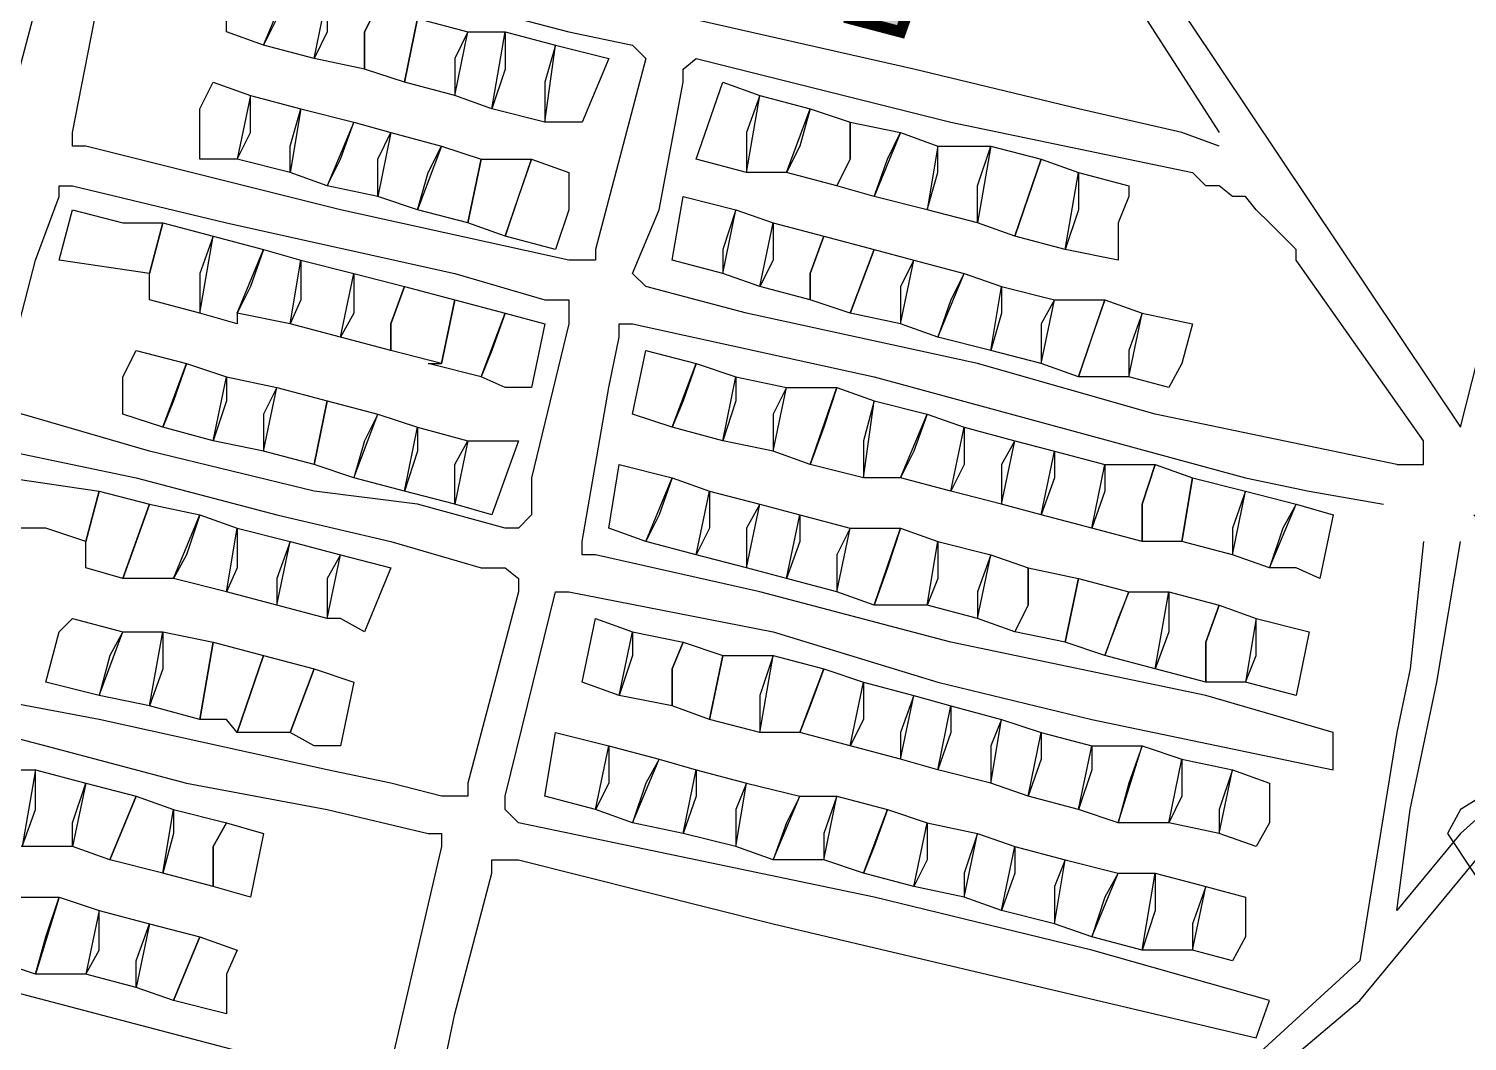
# Model space of a CAD drawing. Header units: millimetres. Extents: x -3588 to 75209, y -3737 to 38254.
# Drawn here: x 6299.4 to 6452.4, y 6569.9 to 6677.6 of the extents above; entities that cross this region are included whole.
import ezdxf

# ---------------------------------------------------------------- set-up
doc = ezdxf.new("R2010")
doc.units = ezdxf.units.MM
doc.layers.add('H', color=250, linetype='Continuous')
doc.layers.add('P', color=253, linetype='Continuous')

msp = doc.modelspace()

# ---------------------------------------------------------------- hatches: boundary and pattern name
at = {"layer": 'H', "linetype": 'Continuous'}
msp.add_hatch(color=256, dxfattribs=at).paths.add_polyline_path([(6394.984, 6686.539), (6392.167, 6677.225), (6386.806, 6678.345), (6389.622, 6687.947), (6394.984, 6686.539), (6394.984, 6686.539)])

# ---------------------------------------------------------------- linework, layer by layer
at = {"layer": 'P'}
for points in [[(6347.565, 6723.236), (6347.565, 6720.691), (6396.12, 6708.272), (6397.528, 6708.272), (6397.528, 6707.152), (6398.937, 6707.152), (6400.361, 6707.152), (6400.361, 6705.728), (6401.769, 6704.319), (6426.047, 6666.502)], [(6489.838, 6697.55), (6490.974, 6689.356), (6492.382, 6681.178), (6493.791, 6673.272), (6493.791, 6663.67), (6495.199, 6655.492), (6495.199, 6647.298), (6493.791, 6637.984), (6492.382, 6628.382), (6487.021, 6620.204), (6481.66, 6614.842), (6473.466, 6608.057), (6472.058, 6606.649), (6470.649, 6605.528), (6466.696, 6601.287), (6462.743, 6601.287), (6451.733, 6594.518), (6450.324, 6591.973), (6453.141, 6587.732), (6455.958, 6583.779), (6455.958, 6579.554), (6457.094, 6577.01), (6458.502, 6574.193), (6458.502, 6571.648)], [(6426.047, 6665.078), (6422.094, 6666.502), (6411.083, 6669.031), (6393.575, 6673.272), (6363.664, 6680.042), (6347.565, 6685.403), (6314.821, 6692.188), (6306.915, 6694.717), (6305.507, 6693.597), (6304.099, 6692.188), (6302.69, 6689.356), (6297.313, 6669.031), (6291.952, 6648.706), (6283.774, 6612.298), (6279.821, 6595.926), (6275.58, 6580.963), (6274.172, 6574.193), (6271.627, 6563.455), (6270.219, 6559.23)], [(6416.445, 6687.947), (6451.733, 6635.167), (6462.743, 6678.633), (6462.743, 6680.042), (6462.743, 6681.178), (6462.743, 6682.586), (6461.335, 6682.586), (6461.335, 6683.994), (6459.911, 6683.994), (6458.502, 6683.994), (6424.639, 6693.597), (6423.214, 6693.597), (6422.094, 6693.597), (6422.094, 6692.188), (6416.445, 6687.947)], [(6356.879, 6652.947), (6332.601, 6658.309), (6305.507, 6665.078), (6304.099, 6665.078), (6304.099, 6666.502), (6308.051, 6686.827), (6309.46, 6689.356), (6341.915, 6681.178), (6356.879, 6677.225), (6363.664, 6675.817), (6365.073, 6674.392), (6359.711, 6654.068), (6359.711, 6652.947), (6358.287, 6652.947), (6356.879, 6652.947)], [(6325.832, 6678.633), (6324.423, 6675.817), (6320.47, 6677.225), (6320.47, 6678.633), (6321.591, 6683.994), (6327.24, 6682.586), (6325.832, 6678.633)], [(6331.193, 6677.225), (6329.785, 6674.392), (6324.423, 6675.817), (6327.24, 6682.586), (6331.193, 6681.178), (6331.193, 6677.225)], [(6335.146, 6677.225), (6335.146, 6673.272), (6329.785, 6674.392), (6331.193, 6681.178), (6336.554, 6680.042), (6335.146, 6677.225)], [(6335.146, 6677.225), (6336.554, 6680.042), (6340.795, 6678.633), (6339.387, 6671.864), (6335.146, 6673.272), (6335.146, 6677.225)], [(6344.748, 6674.392), (6344.748, 6670.455), (6339.387, 6671.864), (6340.795, 6678.633), (6346.156, 6677.225), (6344.748, 6674.392)], [(6350.109, 6673.272), (6348.701, 6669.031), (6344.748, 6670.455), (6346.156, 6677.225), (6350.109, 6677.225), (6350.109, 6673.272)], [(6354.334, 6671.864), (6354.334, 6667.623), (6348.701, 6669.031), (6350.109, 6677.225), (6355.47, 6675.817), (6354.334, 6671.864)], [(6355.47, 6667.623), (6354.334, 6667.623), (6355.47, 6675.817), (6361.12, 6674.392), (6358.287, 6667.623), (6355.47, 6667.623)], [(6444.963, 6631.214), (6419.261, 6636.575), (6400.361, 6641.937), (6375.795, 6647.298), (6365.073, 6650.131), (6363.664, 6651.539), (6366.481, 6658.309), (6369.026, 6671.864), (6369.026, 6673.272), (6370.434, 6674.392), (6397.528, 6667.623), (6423.214, 6662.261)], [(6317.638, 6666.502), (6317.638, 6669.031), (6319.062, 6671.864), (6323.015, 6670.455), (6321.591, 6663.67), (6317.638, 6663.67), (6317.638, 6666.502)], [(6375.795, 6666.502), (6375.795, 6662.261), (6370.434, 6663.67), (6373.251, 6671.864), (6377.204, 6670.455), (6375.795, 6666.502)], [(6323.015, 6666.502), (6323.015, 6670.455), (6328.376, 6669.031), (6327.24, 6662.261), (6321.591, 6663.67), (6323.015, 6666.502)], [(6381.445, 6665.078), (6380.036, 6662.261), (6375.795, 6662.261), (6377.204, 6670.455), (6382.565, 6669.031), (6381.445, 6665.078)], [(6327.24, 6665.078), (6328.376, 6669.031), (6334.01, 6667.623), (6331.193, 6660.853), (6327.24, 6662.261), (6327.24, 6665.078)], [(6332.601, 6663.67), (6334.01, 6667.623), (6337.962, 6666.502), (6336.554, 6659.717), (6331.193, 6660.853), (6332.601, 6663.67)], [(6386.806, 6663.67), (6385.397, 6660.853), (6380.036, 6662.261), (6382.565, 6669.031), (6386.806, 6667.623), (6386.806, 6663.67)], [(6386.806, 6663.67), (6386.806, 6667.623), (6392.167, 6666.502), (6389.35, 6659.717), (6385.397, 6660.853), (6386.806, 6663.67)], [(6336.554, 6663.67), (6337.962, 6666.502), (6343.34, 6665.078), (6340.795, 6658.309), (6336.554, 6659.717), (6336.554, 6663.67)], [(6390.759, 6663.67), (6392.167, 6666.502), (6396.12, 6665.078), (6394.984, 6658.309), (6389.35, 6659.717), (6390.759, 6663.67)], [(6341.915, 6662.261), (6343.34, 6665.078), (6347.565, 6663.67), (6346.156, 6656.9), (6340.795, 6658.309), (6341.915, 6662.261)], [(6396.12, 6662.261), (6396.12, 6665.078), (6401.769, 6665.078), (6400.361, 6656.9), (6394.984, 6658.309), (6396.12, 6662.261)], [(6400.361, 6660.853), (6401.769, 6665.078), (6407.13, 6663.67), (6404.314, 6655.492), (6400.361, 6656.9), (6400.361, 6660.853)], [(6351.518, 6659.717), (6350.109, 6655.492), (6346.156, 6656.9), (6347.565, 6663.67), (6352.926, 6663.67), (6351.518, 6659.717)], [(6356.879, 6658.309), (6355.47, 6654.068), (6350.109, 6655.492), (6352.926, 6663.67), (6356.879, 6662.261), (6356.879, 6658.309)], [(6411.083, 6658.309), (6409.675, 6654.068), (6404.314, 6655.492), (6407.13, 6663.67), (6411.083, 6662.261), (6411.083, 6658.309)], [(6415.308, 6656.9), (6415.308, 6652.947), (6409.675, 6654.068), (6411.083, 6662.261), (6416.445, 6660.853), (6416.445, 6659.717), (6415.308, 6656.9)], [(6444.963, 6631.214), (6446.372, 6631.214), (6447.78, 6631.214), (6447.78, 6632.623), (6447.78, 6633.743), (6434.225, 6652.947), (6434.225, 6654.068), (6432.816, 6655.492), (6431.408, 6656.9), (6430, 6658.309), (6428.864, 6659.717), (6427.455, 6659.717), (6426.047, 6660.853), (6424.639, 6660.853), (6423.214, 6662.261)], [(6340.795, 6626.973), (6329.785, 6628.382), (6312.276, 6632.623), (6298.737, 6636.575), (6297.313, 6636.575), (6297.313, 6637.984), (6297.313, 6641.937), (6300.146, 6652.947), (6302.69, 6659.717), (6302.69, 6660.853), (6304.099, 6660.853), (6320.47, 6656.9), (6344.748, 6651.539), (6354.334, 6648.706), (6355.47, 6648.706), (6356.879, 6648.706), (6356.879, 6647.298), (6356.879, 6646.178), (6352.926, 6629.806), (6352.926, 6625.853), (6351.518, 6624.429), (6350.109, 6624.429), (6340.795, 6626.973)], [(6373.251, 6654.068), (6373.251, 6651.539), (6367.889, 6652.947), (6369.026, 6659.717), (6374.659, 6658.309), (6373.251, 6654.068)], [(6309.46, 6656.9), (6313.685, 6656.9), (6312.276, 6651.539), (6302.69, 6652.947), (6304.099, 6658.309), (6309.46, 6656.9)], [(6317.638, 6651.539), (6317.638, 6647.298), (6312.276, 6648.706), (6312.276, 6651.539), (6313.685, 6656.9), (6319.062, 6655.492), (6317.638, 6651.539)], [(6378.612, 6652.947), (6377.204, 6650.131), (6373.251, 6651.539), (6374.659, 6658.309), (6378.612, 6656.9), (6378.612, 6652.947)], [(6382.565, 6651.539), (6382.565, 6648.706), (6377.204, 6650.131), (6378.612, 6656.9), (6383.989, 6655.492), (6382.565, 6651.539)], [(6323.015, 6650.131), (6321.591, 6647.298), (6321.591, 6646.178), (6317.638, 6647.298), (6319.062, 6655.492), (6324.423, 6654.068), (6323.015, 6650.131)], [(6382.565, 6651.539), (6383.989, 6655.492), (6389.35, 6654.068), (6386.806, 6647.298), (6382.565, 6648.706), (6382.565, 6651.539)], [(6328.376, 6648.706), (6327.24, 6646.178), (6321.591, 6647.298), (6324.423, 6654.068), (6328.376, 6652.947), (6328.376, 6648.706)], [(6392.167, 6650.131), (6392.167, 6646.178), (6386.806, 6647.298), (6389.35, 6654.068), (6393.575, 6652.947), (6392.167, 6650.131)], [(6334.01, 6647.298), (6332.601, 6644.753), (6327.24, 6646.178), (6328.376, 6652.947), (6334.01, 6651.539), (6334.01, 6647.298)], [(6397.528, 6648.706), (6396.12, 6644.753), (6392.167, 6646.178), (6393.575, 6652.947), (6398.937, 6651.539), (6397.528, 6648.706)], [(6337.962, 6646.178), (6337.962, 6643.345), (6332.601, 6644.753), (6334.01, 6651.539), (6339.387, 6650.131), (6337.962, 6646.178)], [(6402.889, 6647.298), (6401.769, 6643.345), (6396.12, 6644.753), (6398.937, 6651.539), (6402.889, 6650.131), (6402.889, 6647.298)], [(6337.962, 6646.178), (6339.387, 6650.131), (6344.748, 6648.706), (6343.34, 6641.937), (6337.962, 6643.345), (6337.962, 6646.178)], [(6407.13, 6646.178), (6407.13, 6641.937), (6401.769, 6643.345), (6402.889, 6650.131), (6408.539, 6648.706), (6407.13, 6646.178)], [(6348.701, 6643.345), (6347.565, 6640.528), (6341.915, 6641.937), (6343.34, 6641.937), (6344.748, 6648.706), (6350.109, 6647.298), (6348.701, 6643.345)], [(6412.492, 6644.753), (6411.083, 6640.528), (6407.13, 6641.937), (6408.539, 6648.706), (6413.9, 6648.706), (6412.492, 6644.753)], [(6416.445, 6643.345), (6416.445, 6640.528), (6411.083, 6640.528), (6413.9, 6648.706), (6417.853, 6647.298), (6416.445, 6643.345)], [(6350.109, 6639.392), (6347.565, 6640.528), (6350.109, 6647.298), (6354.334, 6646.178), (6352.926, 6639.392), (6350.109, 6639.392)], [(6438.178, 6602.696), (6424.639, 6606.649), (6397.528, 6612.298), (6377.204, 6617.659), (6359.711, 6621.612), (6358.287, 6621.612), (6358.287, 6623.02), (6359.711, 6631.214), (6361.12, 6639.392), (6362.24, 6644.753), (6362.24, 6646.178), (6363.664, 6646.178), (6389.35, 6640.528), (6428.864, 6629.806), (6435.633, 6628.382), (6443.539, 6626.973)], [(6422.094, 6641.937), (6420.686, 6639.392), (6416.445, 6640.528), (6417.853, 6647.298), (6423.214, 6646.178), (6422.094, 6641.937)], [(6314.821, 6637.984), (6313.685, 6635.167), (6309.46, 6636.575), (6309.46, 6640.528), (6310.868, 6643.345), (6316.229, 6641.937), (6314.821, 6637.984)], [(6369.026, 6637.984), (6367.889, 6635.167), (6363.664, 6636.575), (6365.073, 6643.345), (6370.434, 6641.937), (6369.026, 6637.984)], [(6320.47, 6637.984), (6319.062, 6633.743), (6313.685, 6635.167), (6316.229, 6641.937), (6320.47, 6640.528), (6320.47, 6637.984)], [(6374.659, 6637.984), (6373.251, 6633.743), (6367.889, 6635.167), (6370.434, 6641.937), (6374.659, 6640.528), (6374.659, 6637.984)], [(6324.423, 6636.575), (6324.423, 6632.623), (6319.062, 6633.743), (6320.47, 6640.528), (6325.832, 6639.392), (6324.423, 6636.575)], [(6378.612, 6636.575), (6378.612, 6632.623), (6373.251, 6633.743), (6374.659, 6640.528), (6380.036, 6639.392), (6378.612, 6636.575)], [(6331.193, 6637.984), (6329.785, 6631.214), (6324.423, 6632.623), (6325.832, 6639.392), (6331.193, 6637.984)], [(6383.989, 6635.167), (6382.565, 6631.214), (6378.612, 6632.623), (6380.036, 6639.392), (6385.397, 6639.392), (6383.989, 6635.167)], [(6388.214, 6633.743), (6388.214, 6629.806), (6382.565, 6631.214), (6385.397, 6639.392), (6389.35, 6637.984), (6388.214, 6633.743)], [(6335.146, 6633.743), (6334.01, 6629.806), (6329.785, 6631.214), (6331.193, 6637.984), (6336.554, 6636.575), (6335.146, 6633.743)], [(6393.575, 6632.623), (6392.167, 6629.806), (6388.214, 6629.806), (6389.35, 6637.984), (6394.984, 6636.575), (6393.575, 6632.623)], [(6340.795, 6632.623), (6339.387, 6628.382), (6334.01, 6629.806), (6336.554, 6636.575), (6340.795, 6635.167), (6340.795, 6632.623)], [(6398.937, 6631.214), (6397.528, 6628.382), (6392.167, 6629.806), (6394.984, 6636.575), (6398.937, 6635.167), (6398.937, 6631.214)], [(6346.156, 6633.743), (6344.748, 6626.973), (6339.387, 6628.382), (6340.795, 6635.167), (6346.156, 6633.743)], [(6402.889, 6631.214), (6402.889, 6626.973), (6397.528, 6628.382), (6398.937, 6635.167), (6404.314, 6633.743), (6402.889, 6631.214)], [(6337.962, 6597.334), (6331.193, 6598.743), (6306.915, 6604.104), (6293.36, 6606.649), (6290.543, 6608.057), (6289.135, 6609.481), (6290.543, 6610.89), (6291.952, 6620.204), (6294.496, 6629.806), (6295.905, 6632.623), (6297.313, 6632.623), (6310.868, 6629.806), (6325.832, 6625.853), (6337.962, 6623.02), (6347.565, 6620.204), (6350.109, 6620.204), (6351.518, 6619.067), (6351.518, 6617.659), (6346.156, 6597.334), (6346.156, 6595.926), (6344.748, 6595.926), (6343.34, 6595.926), (6337.962, 6597.334)], [(6344.748, 6631.214), (6346.156, 6633.743), (6351.518, 6633.743), (6348.701, 6625.853), (6344.748, 6626.973), (6344.748, 6631.214)], [(6408.539, 6629.806), (6407.13, 6625.853), (6402.889, 6626.973), (6404.314, 6633.743), (6408.539, 6632.623), (6408.539, 6629.806)], [(6413.9, 6628.382), (6412.492, 6624.429), (6407.13, 6625.853), (6408.539, 6632.623), (6413.9, 6631.214), (6413.9, 6628.382)], [(6366.481, 6625.853), (6365.073, 6623.02), (6361.12, 6624.429), (6362.24, 6631.214), (6367.889, 6629.806), (6366.481, 6625.853)], [(6417.853, 6626.973), (6417.853, 6623.02), (6412.492, 6624.429), (6413.9, 6631.214), (6419.261, 6631.214), (6417.853, 6626.973)], [(6417.853, 6626.973), (6419.261, 6631.214), (6423.214, 6629.806), (6422.094, 6623.02), (6417.853, 6623.02), (6417.853, 6626.973)], [(6301.266, 6624.429), (6295.905, 6624.429), (6297.313, 6629.806), (6306.915, 6628.382), (6305.507, 6623.02), (6301.266, 6624.429)], [(6371.842, 6624.429), (6370.434, 6621.612), (6365.073, 6623.02), (6367.889, 6629.806), (6371.842, 6628.382), (6371.842, 6624.429)], [(6427.455, 6624.429), (6427.455, 6621.612), (6422.094, 6623.02), (6423.214, 6629.806), (6428.864, 6628.382), (6427.455, 6624.429)], [(6310.868, 6623.02), (6309.46, 6619.067), (6305.507, 6620.204), (6305.507, 6623.02), (6306.915, 6628.382), (6312.276, 6626.973), (6310.868, 6623.02)], [(6375.795, 6624.429), (6375.795, 6620.204), (6370.434, 6621.612), (6371.842, 6628.382), (6377.204, 6626.973), (6375.795, 6624.429)], [(6432.816, 6624.429), (6431.408, 6620.204), (6427.455, 6621.612), (6428.864, 6628.382), (6434.225, 6626.973), (6432.816, 6624.429)], [(6316.229, 6621.612), (6314.821, 6619.067), (6309.46, 6619.067), (6312.276, 6626.973), (6317.638, 6625.853), (6316.229, 6621.612)], [(6381.445, 6623.02), (6380.036, 6619.067), (6375.795, 6620.204), (6377.204, 6626.973), (6381.445, 6625.853), (6381.445, 6623.02)], [(6434.225, 6620.204), (6431.408, 6620.204), (6434.225, 6626.973), (6438.178, 6625.853), (6436.769, 6619.067), (6434.225, 6620.204)], [(6321.591, 6620.204), (6320.47, 6617.659), (6314.821, 6619.067), (6317.638, 6625.853), (6321.591, 6624.429), (6321.591, 6620.204)], [(6385.397, 6621.612), (6385.397, 6617.659), (6380.036, 6619.067), (6381.445, 6625.853), (6386.806, 6624.429), (6385.397, 6621.612)], [(6453.141, 6625.853), (6458.502, 6621.612), (6465.288, 6620.204), (6478.827, 6617.659), (6478.827, 6616.251), (6468.105, 6606.649), (6451.733, 6591.973), (6444.963, 6583.779), (6446.372, 6594.518), (6447.78, 6601.287), (6449.188, 6608.057), (6451.733, 6623.02)], [(6325.832, 6619.067), (6325.832, 6616.251), (6320.47, 6617.659), (6321.591, 6624.429), (6327.24, 6623.02), (6325.832, 6619.067)], [(6390.759, 6620.204), (6389.35, 6616.251), (6385.397, 6617.659), (6386.806, 6624.429), (6392.167, 6624.429), (6390.759, 6620.204)], [(6396.12, 6619.067), (6394.984, 6616.251), (6389.35, 6616.251), (6392.167, 6624.429), (6396.12, 6623.02), (6396.12, 6619.067)], [(6331.193, 6619.067), (6331.193, 6614.842), (6325.832, 6616.251), (6327.24, 6623.02), (6332.601, 6621.612), (6331.193, 6619.067)], [(6400.361, 6617.659), (6400.361, 6614.842), (6394.984, 6616.251), (6396.12, 6623.02), (6401.769, 6621.612), (6400.361, 6617.659)], [(6447.78, 6623.02), (6446.372, 6609.481), (6444.963, 6602.696), (6441.01, 6578.418), (6427.455, 6565.999), (6413.9, 6556.685)], [(6332.601, 6614.842), (6331.193, 6614.842), (6332.601, 6621.612), (6337.962, 6620.204), (6335.146, 6613.418), (6332.601, 6614.842)], [(6405.722, 6616.251), (6404.314, 6613.418), (6400.361, 6614.842), (6401.769, 6621.612), (6405.722, 6620.204), (6405.722, 6616.251)], [(6405.722, 6616.251), (6405.722, 6620.204), (6411.083, 6619.067), (6409.675, 6612.298), (6404.314, 6613.418), (6405.722, 6616.251)], [(6415.308, 6614.842), (6413.9, 6610.89), (6409.675, 6612.298), (6411.083, 6619.067), (6416.445, 6617.659), (6415.308, 6614.842)], [(6431.408, 6574.193), (6412.492, 6579.554), (6389.35, 6585.204), (6351.518, 6593.093), (6350.109, 6594.518), (6350.109, 6595.926), (6355.47, 6617.659), (6356.879, 6617.659), (6378.612, 6613.418), (6396.12, 6608.057), (6412.492, 6604.104), (6438.178, 6598.743), (6438.178, 6602.696)], [(6420.686, 6613.418), (6419.261, 6609.481), (6413.9, 6610.89), (6416.445, 6617.659), (6420.686, 6617.659), (6420.686, 6613.418)], [(6416.445, 6553.868), (6430, 6564.879), (6441.01, 6574.193), (6454.549, 6590.565), (6470.649, 6604.104), (6481.66, 6614.842), (6481.66, 6617.659)], [(6424.639, 6612.298), (6424.639, 6608.057), (6419.261, 6609.481), (6420.686, 6617.659), (6426.047, 6616.251), (6424.639, 6612.298)], [(6424.639, 6612.298), (6426.047, 6616.251), (6430, 6614.842), (6428.864, 6608.057), (6424.639, 6608.057), (6424.639, 6612.298)], [(6308.051, 6610.89), (6306.915, 6606.649), (6301.266, 6608.057), (6302.69, 6613.418), (6304.099, 6614.842), (6309.46, 6613.418), (6308.051, 6610.89)], [(6363.664, 6610.89), (6362.24, 6606.649), (6358.287, 6608.057), (6359.711, 6614.842), (6363.664, 6613.418), (6363.664, 6610.89)], [(6430, 6610.89), (6430, 6614.842), (6435.633, 6613.418), (6434.225, 6606.649), (6428.864, 6608.057), (6430, 6610.89)], [(6313.685, 6609.481), (6312.276, 6605.528), (6306.915, 6606.649), (6309.46, 6613.418), (6313.685, 6613.418), (6313.685, 6609.481)], [(6319.062, 6612.298), (6317.638, 6604.104), (6312.276, 6605.528), (6313.685, 6613.418), (6319.062, 6612.298)], [(6367.889, 6609.481), (6367.889, 6605.528), (6362.24, 6606.649), (6363.664, 6613.418), (6369.026, 6612.298), (6367.889, 6609.481)], [(6320.47, 6604.104), (6317.638, 6604.104), (6319.062, 6612.298), (6324.423, 6610.89), (6321.591, 6602.696), (6320.47, 6604.104)], [(6367.889, 6609.481), (6369.026, 6612.298), (6373.251, 6610.89), (6371.842, 6604.104), (6367.889, 6605.528), (6367.889, 6609.481)], [(6329.785, 6609.481), (6327.24, 6602.696), (6321.591, 6602.696), (6324.423, 6610.89), (6329.785, 6609.481)], [(6329.785, 6601.287), (6327.24, 6602.696), (6329.785, 6609.481), (6334.01, 6608.057), (6332.601, 6601.287), (6329.785, 6601.287)], [(6377.204, 6606.649), (6377.204, 6602.696), (6371.842, 6604.104), (6373.251, 6610.89), (6378.612, 6610.89), (6377.204, 6606.649)], [(6382.565, 6605.528), (6381.445, 6602.696), (6377.204, 6602.696), (6378.612, 6610.89), (6383.989, 6609.481), (6382.565, 6605.528)], [(6388.214, 6604.104), (6386.806, 6601.287), (6381.445, 6602.696), (6383.989, 6609.481), (6388.214, 6608.057), (6388.214, 6604.104)], [(6392.167, 6602.696), (6392.167, 6599.879), (6386.806, 6601.287), (6388.214, 6608.057), (6393.575, 6606.649), (6392.167, 6602.696)], [(6397.528, 6602.696), (6396.12, 6598.743), (6392.167, 6599.879), (6393.575, 6606.649), (6397.528, 6605.528), (6397.528, 6602.696)], [(6401.769, 6601.287), (6401.769, 6597.334), (6396.12, 6598.743), (6397.528, 6605.528), (6402.889, 6604.104), (6401.769, 6601.287)], [(6328.376, 6567.407), (6321.591, 6568.832), (6301.266, 6574.193), (6285.182, 6578.418), (6283.774, 6578.418), (6282.366, 6578.418), (6282.366, 6579.554), (6286.591, 6593.093), (6287.727, 6602.696), (6289.135, 6604.104), (6290.543, 6604.104), (6301.266, 6601.287), (6316.229, 6597.334), (6331.193, 6594.518), (6341.915, 6591.973), (6343.34, 6591.973), (6343.34, 6590.565), (6337.962, 6567.407), (6337.962, 6565.999), (6336.554, 6564.879), (6328.376, 6567.407)], [(6407.13, 6599.879), (6405.722, 6595.926), (6401.769, 6597.334), (6402.889, 6604.104), (6407.13, 6602.696), (6407.13, 6599.879)], [(6361.12, 6597.334), (6359.711, 6594.518), (6354.334, 6595.926), (6355.47, 6602.696), (6361.12, 6601.287), (6361.12, 6597.334)], [(6412.492, 6598.743), (6411.083, 6594.518), (6405.722, 6595.926), (6407.13, 6602.696), (6412.492, 6601.287), (6412.492, 6598.743)], [(6365.073, 6597.334), (6363.664, 6593.093), (6359.711, 6594.518), (6361.12, 6601.287), (6366.481, 6599.879), (6365.073, 6597.334)], [(6416.445, 6597.334), (6415.308, 6593.093), (6411.083, 6594.518), (6412.492, 6601.287), (6417.853, 6601.287), (6416.445, 6597.334)], [(6422.094, 6595.926), (6420.686, 6593.093), (6415.308, 6593.093), (6417.853, 6601.287), (6422.094, 6599.879), (6422.094, 6595.926)], [(6294.496, 6595.926), (6295.905, 6598.743), (6300.146, 6598.743), (6298.737, 6590.565), (6294.496, 6591.973), (6294.496, 6595.926)], [(6300.146, 6594.518), (6300.146, 6598.743), (6305.507, 6597.334), (6304.099, 6590.565), (6298.737, 6590.565), (6300.146, 6594.518)], [(6370.434, 6595.926), (6369.026, 6591.973), (6363.664, 6593.093), (6366.481, 6599.879), (6370.434, 6598.743), (6370.434, 6595.926)], [(6374.659, 6594.518), (6374.659, 6590.565), (6369.026, 6591.973), (6370.434, 6598.743), (6375.795, 6597.334), (6374.659, 6594.518)], [(6426.047, 6594.518), (6426.047, 6591.973), (6420.686, 6593.093), (6422.094, 6599.879), (6427.455, 6598.743), (6426.047, 6594.518)], [(6431.408, 6593.093), (6430, 6590.565), (6426.047, 6591.973), (6427.455, 6598.743), (6431.408, 6597.334), (6431.408, 6593.093)], [(6304.099, 6593.093), (6305.507, 6597.334), (6310.868, 6595.926), (6308.051, 6589.156), (6304.099, 6590.565), (6304.099, 6593.093)], [(6380.036, 6593.093), (6378.612, 6589.156), (6374.659, 6590.565), (6375.795, 6597.334), (6381.445, 6595.926), (6380.036, 6593.093)], [(6314.821, 6591.973), (6313.685, 6587.732), (6308.051, 6589.156), (6310.868, 6595.926), (6314.821, 6594.518), (6314.821, 6591.973)], [(6383.989, 6591.973), (6383.989, 6589.156), (6378.612, 6589.156), (6381.445, 6595.926), (6385.397, 6595.926), (6383.989, 6591.973)], [(6389.35, 6590.565), (6388.214, 6587.732), (6383.989, 6589.156), (6385.397, 6595.926), (6390.759, 6594.518), (6389.35, 6590.565)], [(6319.062, 6590.565), (6319.062, 6586.324), (6313.685, 6587.732), (6314.821, 6594.518), (6320.47, 6593.093), (6319.062, 6590.565)], [(6394.984, 6589.156), (6393.575, 6586.324), (6388.214, 6587.732), (6390.759, 6594.518), (6394.984, 6593.093), (6394.984, 6589.156)], [(6319.062, 6590.565), (6320.47, 6593.093), (6324.423, 6591.973), (6323.015, 6585.204), (6319.062, 6586.324), (6319.062, 6590.565)], [(6398.937, 6587.732), (6398.937, 6585.204), (6393.575, 6586.324), (6394.984, 6593.093), (6400.361, 6591.973), (6398.937, 6587.732)], [(6404.314, 6587.732), (6402.889, 6583.779), (6398.937, 6585.204), (6400.361, 6591.973), (6404.314, 6590.565), (6404.314, 6587.732)], [(6408.539, 6586.324), (6408.539, 6582.371), (6402.889, 6583.779), (6404.314, 6590.565), (6409.675, 6589.156), (6408.539, 6586.324)], [(6389.35, 6519.988), (6356.879, 6528.182), (6337.962, 6532.119), (6336.554, 6532.119), (6335.146, 6533.544), (6339.387, 6549.915), (6341.915, 6559.23), (6344.748, 6572.769), (6348.701, 6587.732), (6348.701, 6589.156), (6350.109, 6589.156), (6351.518, 6589.156), (6378.612, 6582.371), (6430, 6570.24), (6431.408, 6574.193)], [(6413.9, 6585.204), (6412.492, 6580.963), (6408.539, 6582.371), (6409.675, 6589.156), (6415.308, 6587.732), (6413.9, 6585.204)], [(6419.261, 6583.779), (6417.853, 6579.554), (6412.492, 6580.963), (6415.308, 6587.732), (6419.261, 6587.732), (6419.261, 6583.779)], [(6423.214, 6582.371), (6423.214, 6579.554), (6417.853, 6579.554), (6419.261, 6587.732), (6424.639, 6586.324), (6423.214, 6582.371)], [(6297.313, 6582.371), (6297.313, 6585.204), (6302.69, 6585.204), (6300.146, 6577.01), (6295.905, 6578.418), (6297.313, 6582.371)], [(6301.266, 6580.963), (6302.69, 6585.204), (6306.915, 6583.779), (6305.507, 6577.01), (6300.146, 6577.01), (6301.266, 6580.963)], [(6428.864, 6580.963), (6427.455, 6578.418), (6423.214, 6579.554), (6424.639, 6586.324), (6428.864, 6585.204), (6428.864, 6580.963)], [(6306.915, 6579.554), (6306.915, 6583.779), (6312.276, 6582.371), (6310.868, 6575.601), (6305.507, 6577.01), (6306.915, 6579.554)], [(6310.868, 6578.418), (6312.276, 6582.371), (6317.638, 6580.963), (6314.821, 6574.193), (6310.868, 6575.601), (6310.868, 6578.418)], [(6320.47, 6577.01), (6320.47, 6572.769), (6314.821, 6574.193), (6317.638, 6580.963), (6321.591, 6579.554), (6320.47, 6577.01)]]:
    msp.add_lwpolyline(points, dxfattribs=at)
at = {"layer": 'P', "const_width": 1.2}
msp.add_lwpolyline([(6393.575, 6681.178), (6392.167, 6677.225), (6386.806, 6678.633), (6389.35, 6687.947), (6394.984, 6686.827), (6393.575, 6681.178)], dxfattribs=at)

doc.saveas('drawing.dxf')
